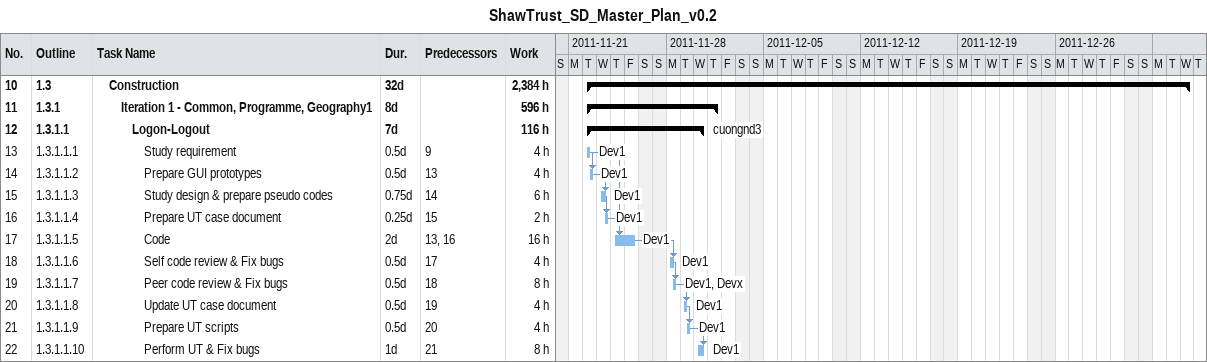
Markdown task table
ShawTrust_SD_Master_Plan_v0.2

| ID | WBS | Task | Duration | Start | Finish | Predecessors | Resources | Work (h) |
|---|---|---|---|---|---|---|---|---|
| 10 | 1.3 | **Construction** | 32d | 2011-11-22 | 2012-01-04 |  |  | 2384 |
| 11 | 1.3.1 | **Iteration 1 - Common, Programme, Geography1** | 8d | 2011-11-22 | 2011-12-01 |  |  | 596 |
| 12 | 1.3.1.1 | **Logon-Logout** | 7d | 2011-11-22 | 2011-11-30 |  | cuongnd3 | 116 |
| 13 | 1.3.1.1.1 | Study requirement | 0.5d | 2011-11-22 | 2011-11-22 | 9 | Dev1 | 4 |
| 14 | 1.3.1.1.2 | Prepare GUI prototypes | 0.5d | 2011-11-22 | 2011-11-22 | 13 | Dev1 | 4 |
| 15 | 1.3.1.1.3 | Study design & prepare pseudo codes | 0.75d | 2011-11-23 | 2011-11-23 | 14 | Dev1 | 6 |
| 16 | 1.3.1.1.4 | Prepare UT case document | 0.25d | 2011-11-23 | 2011-11-23 | 15 | Dev1 | 2 |
| 17 | 1.3.1.1.5 | Code | 2d | 2011-11-24 | 2011-11-25 | 13, 16 | Dev1 | 16 |
| 18 | 1.3.1.1.6 | Self code review & Fix bugs | 0.5d | 2011-11-28 | 2011-11-28 | 17 | Dev1 | 4 |
| 19 | 1.3.1.1.7 | Peer code review & Fix bugs | 0.5d | 2011-11-28 | 2011-11-28 | 18 | Dev1, Devx | 8 |
| 20 | 1.3.1.1.8 | Update UT case document | 0.5d | 2011-11-29 | 2011-11-29 | 19 | Dev1 | 4 |
| 21 | 1.3.1.1.9 | Prepare UT scripts | 0.5d | 2011-11-29 | 2011-11-29 | 20 | Dev1 | 4 |
| 22 | 1.3.1.1.10 | Perform UT & Fix bugs | 1d | 2011-11-30 | 2011-11-30 | 21 | Dev1 | 8 |
